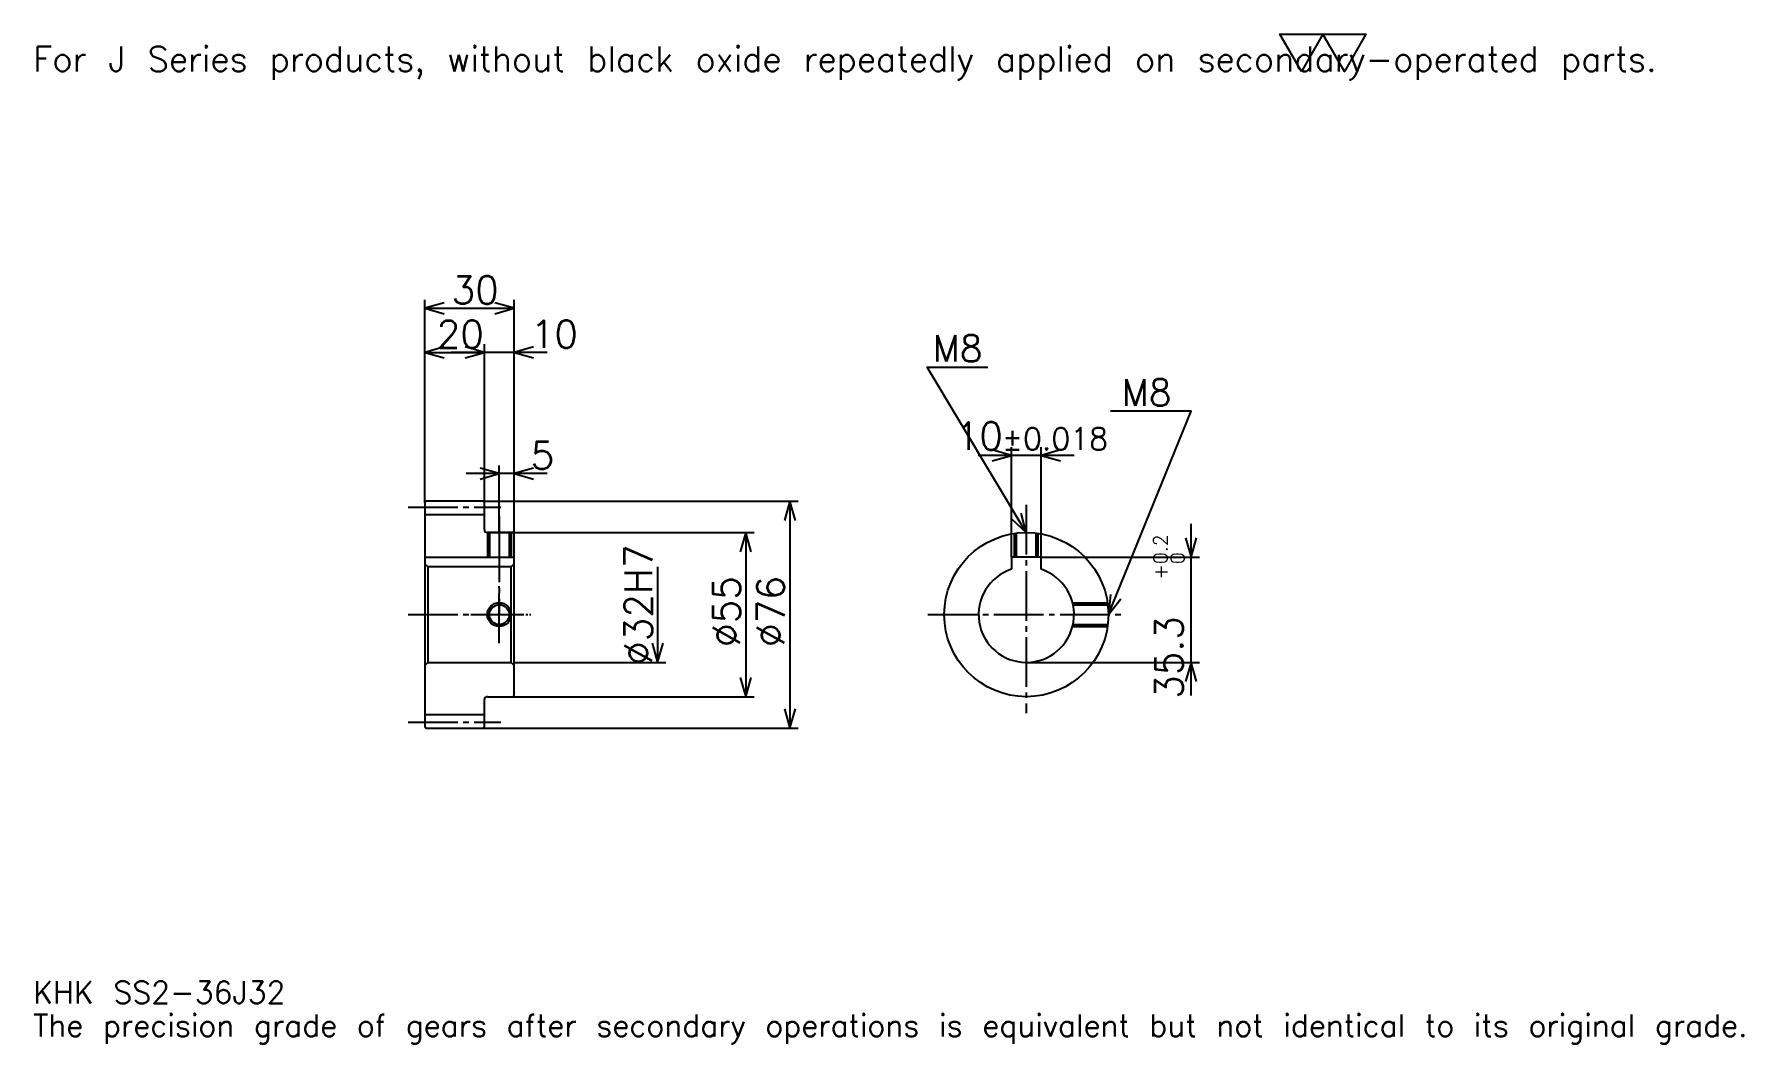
# Model space of a CAD drawing. Extents: x 19 to 592, y 7 to 345.
import ezdxf

# ---------------------------------------------------------------- set-up
doc = ezdxf.new("R2010")
doc.units = 0
doc.linetypes.add('DASHDOT', pattern=[22.173913, 16.630435, -1.847826, 1.847826, -1.847826])
doc.layers.get('0').update_dxf_attribs({"linetype": 'CONTINUOUS'})
doc.layers.add('DASHDOT', color=6, linetype='DASHDOT')
doc.styles.add('KANJI', font='TXT', dxfattribs={"bigfont": 'BIGFONT'})

msp = doc.modelspace()

# ---------------------------------------------------------------- linework, layer by layer
at = {"color": 5}
for p, q in [((149.67392, 188.597824), (149.67392, 256.043457)), ((149.67392, 253.271729), (179.67392, 253.271729)), ((179.67392, 188.597824), (179.67392, 256.043457)), ((169.67392, 188.597824), (169.67392, 241.260864)), ((149.67392, 238.489136), (169.67392, 238.489136)), ((190.76088, 238.489136), (158.58696, 238.489136)), ((346.304352, 169.897827), (346.304352, 206.739136)), ((356.304352, 169.897827), (356.304352, 206.739136)), ((174.67392, 188.597824), (174.67392, 200.608688)), ((367.391296, 203.967392), (335.217407, 203.967392)), ((190.76088, 197.836945), (163.58696, 197.836945)), ((149.67392, 188.097824), (149.67392, 188.597824)), ((169.17392, 188.597824), (179.67392, 188.597824)), ((169.67392, 188.097824), (169.67392, 188.597824)), ((174.67392, 178.097824), (174.67392, 188.597824)), ((174.67392, 178.097824), (174.67392, 188.597824)), ((179.67392, 188.597824), (274.836975, 188.597824)), ((179.67392, 177.597824), (179.67392, 188.597824)), ((272.065216, 188.597824), (272.065216, 112.597824)), ((170.67392, 178.097824), (179.67392, 178.097824)), ((179.67392, 178.097824), (260.054352, 178.097824)), ((257.282623, 178.097824), (257.282623, 123.097824)), ((406.521729, 123.510864), (406.521729, 180.984772)), ((227.717407, 166.597824), (227.717407, 134.597824)), ((356.304352, 169.897827), (409.293457, 169.897827)), ((179.67392, 134.597824), (230.489136, 134.597824)), ((351.304352, 134.597824), (409.293457, 134.597824)), ((170.67392, 123.097824), (179.67392, 123.097824)), ((179.67392, 123.097824), (260.054352, 123.097824)), ((169.17392, 112.597824), (179.67392, 112.597824)), ((179.67392, 112.597824), (274.836975, 112.597824))]:
    msp.add_line(p, q, dxfattribs=at)
at = {"color": 4}
for p, q in [((149.67392, 184.097824), (169.67392, 184.097824)), ((149.67392, 169.897827), (179.67392, 169.897827)), ((150.67392, 166.597824), (150.67392, 134.597824)), ((178.67392, 166.597824), (179.67392, 167.597824)), ((178.67392, 134.597824), (179.67392, 133.597824)), ((149.67392, 117.097824), (169.67392, 117.097824))]:
    msp.add_line(p, q, dxfattribs=at)
at = {"color": 7}
msp.add_lwpolyline([(443.478271, 332.608704), (436.271759, 345.100006), (465.097839, 345.100006), (457.891327, 332.608704), (450.684784, 345.100006), (443.478271, 332.608704)], dxfattribs=at)
at = {"color": 5}
for points in [[(156.141312, 255.119568), (149.67392, 253.271729), (156.141312, 251.42392)], [(173.206528, 251.42392), (179.67392, 253.271729), (173.206528, 255.119568)], [(156.141312, 240.336945), (149.67392, 238.489136), (156.141312, 236.641296)], [(163.206528, 236.641296), (169.67392, 238.489136), (163.206528, 240.336945)], [(163.206528, 236.641296), (169.67392, 238.489136), (163.206528, 240.336945)], [(186.141312, 240.336945), (179.67392, 238.489136), (186.141312, 236.641296)], [(351.304352, 178.097824), (318.043488, 233.532608), (338.369568, 233.532608)], [(378.804352, 150.597824), (406.521759, 218.75), (379.543518, 218.75)], [(339.836975, 202.119568), (346.304352, 203.967392), (339.836975, 205.815216)], [(362.771729, 205.815216), (356.304352, 203.967392), (362.771729, 202.119568)], [(168.206528, 195.98912), (174.67392, 197.836945), (168.206528, 199.684784)], [(186.141312, 199.684784), (179.67392, 197.836945), (186.141312, 195.98912)], [(273.913055, 182.130432), (272.065216, 188.597824), (270.217407, 182.130432)], [(346.392395, 182.692871), (351.304352, 178.097824), (349.561401, 184.594269)], [(259.130432, 171.630432), (257.282623, 178.097824), (255.434784, 171.630432)], [(404.673889, 176.365219), (406.521729, 169.897827), (408.369568, 176.365219)], [(379.529175, 157.284851), (378.804352, 150.597824), (382.952515, 155.892563)], [(225.869568, 141.065216), (227.717407, 134.597824), (229.565216, 141.065216)], [(408.369568, 128.130432), (406.521729, 134.597824), (404.673889, 128.130432)], [(255.434784, 129.565216), (257.282623, 123.097824), (259.130432, 129.565216)], [(270.217407, 119.065216), (272.065216, 112.597824), (273.913055, 119.065216)]]:
    msp.add_lwpolyline(points, dxfattribs=at)
at = {"color": 4}
for points in [[(169.67392, 179.097824), (169.67392, 188.097824), (169.17392, 188.597824), (150.17392, 188.597824), (149.67392, 188.097824), (149.67392, 133.597824)], [(170.67392, 178.097824), (170.67392, 169.897827)], [(170.67392, 123.097824), (179.17392, 123.097824), (179.67392, 123.597824), (179.67392, 177.597824), (179.17392, 178.097824), (170.67392, 178.097824)], [(171.348923, 178.097824), (171.348923, 169.897827)], [(177.998917, 178.097824), (177.998917, 169.897827)], [(178.67392, 178.097824), (178.67392, 169.897827)], [(347.304352, 169.897827), (347.304352, 177.805359)], [(347.97937, 169.897827), (347.97937, 177.896072)], [(354.629333, 169.897827), (354.629333, 177.896072)], [(355.304352, 169.897827), (355.304352, 177.805359)], [(149.67392, 133.597824), (150.67392, 134.597824), (178.67392, 134.597824), (178.67392, 166.597824), (150.67392, 166.597824), (149.67392, 167.597824)], [(356.304352, 165.796509), (356.304352, 169.897827), (346.304352, 169.897827), (346.304352, 165.796509)], [(366.796265, 154.597824), (378.511902, 154.597824)], [(366.955048, 153.922821), (378.6026, 153.922821)], [(366.796265, 146.597824), (378.511902, 146.597824)], [(366.955048, 147.272827), (378.6026, 147.272827)], [(149.67392, 133.597824), (149.67392, 113.097824), (150.17392, 112.597824), (169.17392, 112.597824), (169.67392, 113.097824), (169.67392, 122.097824)]]:
    msp.add_lwpolyline(points, dxfattribs=at)
for centre, radius in [((351.304352, 150.597824), 27.5), ((174.67392, 150.597824), 3.325)]:
    msp.add_circle(centre, radius, dxfattribs=at)
at = {"color": 7}
msp.add_circle((174.67392, 150.597824), 4, dxfattribs=at)
at = {"color": 4}
for centre, radius, start, end in [((170.67392, 179.097824), 1, 180, 270), ((351.304352, 150.597824), 16, 108.209957329, 71.790042671), ((170.67392, 122.097824), 1, 90, 180)]:
    msp.add_arc(centre, radius, start, end, dxfattribs=at)
at = {"layer": 'DASHDOT', "color": 7}
for p, q in [((144.130447, 186.597824), (175.217392, 186.597824)), ((351.304352, 187.33696), (351.304352, 117.554344)), ((174.67392, 178.097824), (174.67392, 150.597824)), ((144.130447, 150.597824), (185.217407, 150.597824)), ((318.260864, 150.597824), (384.347839, 150.597824)), ((144.130447, 114.597824), (175.217392, 114.597824))]:
    msp.add_line(p, q, dxfattribs=at)
for points in [[(174.67392, 183.641296), (174.67392, 164.35434)], [(174.67392, 141.054352), (174.67392, 160.141296)], [(165.130447, 150.597824), (184.217407, 150.597824)]]:
    msp.add_lwpolyline(points, dxfattribs=at)

# ---------------------------------------------------------------- texts
at = {"color": 7, "style": 'KANJI'}
for s, height, p in [('For J Series products, without black oxide repeatedly applied on secondary-operated parts.', 8.315217, (18.47826, 332.608704)), ('30', 9.23913, (158.668488, 254.75)), ('20', 9.23913, (153.668488, 239.967392)), ('10', 9.23913, (185.217407, 239.967392)), ('M8', 8.869566, (319.891296, 235.380432)), ('M8', 8.869566, (383.239136, 220.597824)), ('10', 9.23913, (327.613403, 205.815216)), ('%%p0.018', 7.391304, (343.226379, 205.815216)), ('5', 9.23913, (185.217407, 199.315216)), ('KHK SS2-36J32', 7.391304, (18.47826, 20.326086)), ('The precision grade of gears after secondary operations is equivalent but not identical to its original grade.', 7.391304, (18.47826, 9.23913))]:
    msp.add_text(s, height=height, dxfattribs=at).set_placement(p)
for s, height, p in [('%%c32H7', 9.23913, (225.869568, 133.73642)), ('0.2', 4.619565, (398.57608, 167.538284)), ('+', 4.619565, (398.57608, 162.364365)), ('0', 4.619565, (404.304321, 167.538284)), ('%%c55', 9.23913, (255.434784, 139.741852)), ('%%c76', 9.23913, (270.217407, 139.741852)), ('35.3', 9.23913, (403.75, 122.373749))]:
    msp.add_text(s, height=height, rotation=90, dxfattribs=at).set_placement(p)

doc.saveas('drawing.dxf')
